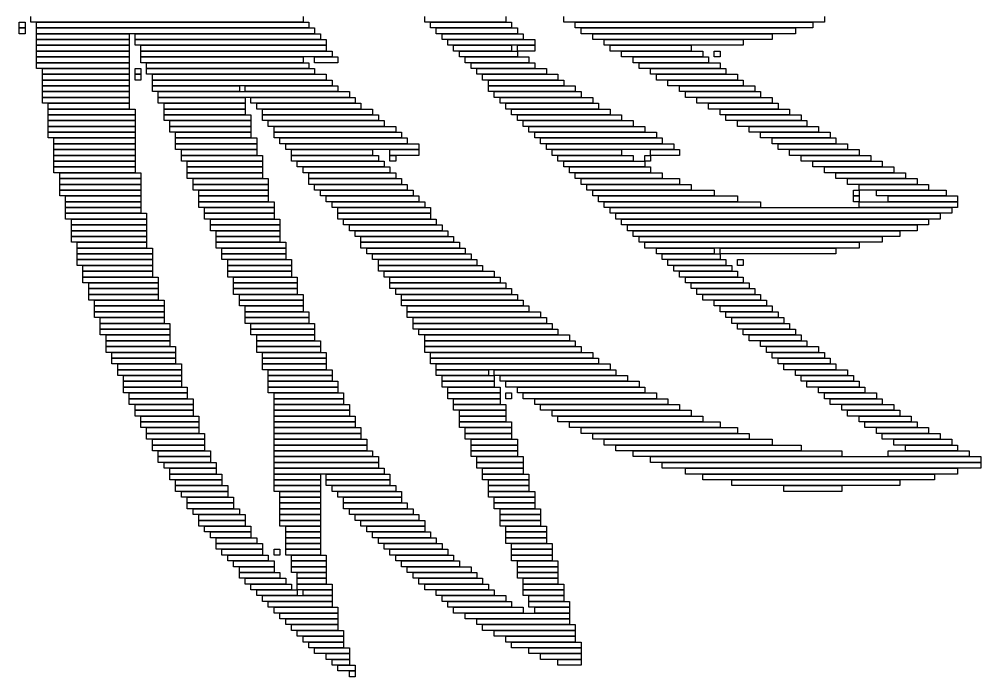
# Model space of a CAD drawing. Extents: x 309 to 714, y 307 to 718.
# Drawn here: x 535 to 701, y 307 to 420.5 of the extents above; entities that cross this region are included whole.
import ezdxf

# ---------------------------------------------------------------- set-up
doc = ezdxf.new("R2010")
doc.units = 0

msp = doc.modelspace()

# ---------------------------------------------------------------- linework, layer by layer
for p, q in [((535, 420), (536, 420)), ((535, 419), (535, 420)), ((536, 420), (536, 419)), ((537, 420), (537, 421)), ((584, 420), (537, 420)), ((538, 420), (585, 420)), ((538, 419), (538, 420)), ((584, 421), (584, 420)), ((585, 420), (585, 419)), ((605, 420), (605, 421)), ((619, 420), (605, 420)), ((606, 420), (620, 420)), ((606, 419), (606, 420)), ((619, 421), (619, 420)), ((620, 420), (620, 419)), ((629, 420), (629, 421)), ((674, 420), (629, 420)), ((631, 420), (672, 420)), ((631, 419), (631, 420)), ((672, 420), (672, 419)), ((674, 421), (674, 420)), ((536, 419), (535, 419)), ((535, 419), (536, 419)), ((535, 418), (535, 419)), ((536, 419), (536, 418)), ((585, 419), (538, 419)), ((538, 419), (586, 419)), ((538, 418), (538, 419)), ((586, 419), (586, 418)), ((620, 419), (606, 419)), ((607, 419), (621, 419)), ((607, 418), (607, 419)), ((621, 419), (621, 418)), ((672, 419), (631, 419)), ((632, 419), (669, 419)), ((632, 418), (632, 419)), ((669, 419), (669, 418)), ((536, 418), (535, 418)), ((586, 418), (538, 418)), ((538, 418), (554, 418)), ((538, 417), (538, 418)), ((554, 417), (538, 417)), ((538, 417), (554, 417)), ((538, 416), (538, 417)), ((554, 418), (554, 417)), ((554, 417), (554, 416)), ((555, 418), (587, 418)), ((555, 417), (555, 418)), ((587, 417), (555, 417)), ((555, 417), (588, 417)), ((555, 416), (555, 417)), ((587, 418), (587, 417)), ((588, 417), (588, 416)), ((621, 418), (607, 418)), ((608, 418), (622, 418)), ((608, 417), (608, 418)), ((622, 417), (608, 417)), ((609, 417), (624, 417)), ((609, 416), (609, 417)), ((622, 418), (622, 417)), ((624, 417), (624, 416)), ((669, 418), (632, 418)), ((634, 418), (665, 418)), ((634, 417), (634, 418)), ((665, 417), (634, 417)), ((636, 417), (660, 417)), ((636, 416), (636, 417)), ((660, 417), (660, 416)), ((665, 418), (665, 417)), ((554, 416), (538, 416)), ((538, 416), (554, 416)), ((538, 415), (538, 416)), ((554, 415), (538, 415)), ((538, 415), (554, 415)), ((538, 414), (538, 415)), ((554, 416), (554, 415)), ((554, 415), (554, 414)), ((588, 416), (555, 416)), ((556, 416), (588, 416)), ((556, 415), (556, 416)), ((588, 415), (556, 415)), ((556, 415), (589, 415)), ((556, 414), (556, 415)), ((588, 416), (588, 415)), ((589, 415), (589, 414)), ((624, 416), (609, 416)), ((610, 416), (620, 416)), ((610, 415), (610, 416)), ((620, 415), (610, 415)), ((611, 415), (621, 415)), ((611, 414), (611, 415)), ((620, 416), (620, 415)), ((621, 416), (624, 416)), ((621, 415), (621, 416)), ((624, 415), (621, 415)), ((621, 415), (621, 414)), ((624, 416), (624, 415)), ((660, 416), (636, 416)), ((637, 416), (651, 416)), ((637, 415), (637, 416)), ((651, 415), (637, 415)), ((639, 415), (653, 415)), ((639, 414), (639, 415)), ((651, 416), (651, 415)), ((653, 415), (653, 414)), ((655, 415), (656, 415)), ((655, 414), (655, 415)), ((656, 415), (656, 414)), ((554, 414), (538, 414)), ((538, 414), (554, 414)), ((538, 413), (538, 414)), ((554, 414), (554, 413)), ((589, 414), (556, 414)), ((556, 414), (584, 414)), ((556, 413), (556, 414)), ((584, 414), (584, 413)), ((586, 414), (590, 414)), ((586, 413), (586, 414)), ((590, 414), (590, 413)), ((621, 414), (611, 414)), ((612, 414), (623, 414)), ((612, 413), (612, 414)), ((623, 414), (623, 413)), ((653, 414), (639, 414)), ((641, 414), (654, 414)), ((641, 413), (641, 414)), ((654, 414), (654, 413)), ((656, 414), (655, 414)), ((554, 413), (538, 413)), ((538, 413), (554, 413)), ((538, 412), (538, 413)), ((554, 412), (538, 412)), ((539, 412), (554, 412)), ((539, 411), (539, 412)), ((554, 413), (554, 412)), ((554, 412), (554, 411)), ((555, 412), (556, 412)), ((555, 411), (555, 412)), ((584, 413), (556, 413)), ((556, 412), (556, 411)), ((557, 413), (585, 413)), ((557, 412), (557, 413)), ((585, 412), (557, 412)), ((557, 412), (586, 412)), ((557, 411), (557, 412)), ((585, 413), (585, 412)), ((590, 413), (586, 413)), ((586, 412), (586, 411)), ((623, 413), (612, 413)), ((613, 413), (624, 413)), ((613, 412), (613, 413)), ((624, 412), (613, 412)), ((614, 412), (626, 412)), ((614, 411), (614, 412)), ((624, 413), (624, 412)), ((626, 412), (626, 411)), ((654, 413), (641, 413)), ((642, 413), (656, 413)), ((642, 412), (642, 413)), ((656, 412), (642, 412)), ((644, 412), (657, 412)), ((644, 411), (644, 412)), ((656, 413), (656, 412)), ((657, 412), (657, 411)), ((554, 411), (539, 411)), ((539, 411), (554, 411)), ((539, 410), (539, 411)), ((554, 411), (554, 410)), ((556, 411), (555, 411)), ((555, 411), (556, 411)), ((555, 410), (555, 411)), ((556, 411), (556, 410)), ((586, 411), (557, 411)), ((558, 411), (588, 411)), ((558, 410), (558, 411)), ((588, 411), (588, 410)), ((626, 411), (614, 411)), ((615, 411), (628, 411)), ((615, 410), (615, 411)), ((628, 411), (628, 410)), ((657, 411), (644, 411)), ((645, 411), (659, 411)), ((645, 410), (645, 411)), ((659, 411), (659, 410)), ((554, 410), (539, 410)), ((539, 410), (554, 410)), ((539, 409), (539, 410)), ((554, 409), (539, 409)), ((539, 409), (554, 409)), ((539, 408), (539, 409)), ((554, 410), (554, 409)), ((554, 409), (554, 408)), ((556, 410), (555, 410)), ((588, 410), (558, 410)), ((558, 410), (589, 410)), ((558, 409), (558, 410)), ((589, 409), (558, 409)), ((558, 409), (573, 409)), ((558, 408), (558, 409)), ((573, 409), (573, 408)), ((574, 409), (590, 409)), ((574, 408), (574, 409)), ((589, 410), (589, 409)), ((590, 409), (590, 408)), ((628, 410), (615, 410)), ((616, 410), (629, 410)), ((616, 409), (616, 410)), ((629, 409), (616, 409)), ((616, 409), (631, 409)), ((616, 408), (616, 409)), ((629, 410), (629, 409)), ((631, 409), (631, 408)), ((659, 410), (645, 410)), ((647, 410), (660, 410)), ((647, 409), (647, 410)), ((660, 409), (647, 409)), ((649, 409), (662, 409)), ((649, 408), (649, 409)), ((660, 410), (660, 409)), ((662, 409), (662, 408)), ((554, 408), (539, 408)), ((539, 408), (554, 408)), ((539, 407), (539, 408)), ((554, 407), (539, 407)), ((539, 407), (554, 407)), ((539, 406), (539, 407)), ((554, 408), (554, 407)), ((554, 407), (554, 406)), ((573, 408), (558, 408)), ((559, 408), (592, 408)), ((559, 407), (559, 408)), ((592, 407), (559, 407)), ((559, 407), (574, 407)), ((559, 406), (559, 407)), ((590, 408), (574, 408)), ((574, 407), (574, 406)), ((575, 407), (593, 407)), ((575, 406), (575, 407)), ((592, 408), (592, 407)), ((593, 407), (593, 406)), ((631, 408), (616, 408)), ((617, 408), (632, 408)), ((617, 407), (617, 408)), ((632, 407), (617, 407)), ((618, 407), (634, 407)), ((618, 406), (618, 407)), ((632, 408), (632, 407)), ((634, 407), (634, 406)), ((662, 408), (649, 408)), ((650, 408), (663, 408)), ((650, 407), (650, 408)), ((663, 407), (650, 407)), ((652, 407), (665, 407)), ((652, 406), (652, 407)), ((663, 408), (663, 407)), ((665, 407), (665, 406)), ((554, 406), (539, 406)), ((540, 406), (554, 406)), ((540, 405), (540, 406)), ((554, 406), (554, 405)), ((574, 406), (559, 406)), ((560, 406), (574, 406)), ((560, 405), (560, 406)), ((574, 406), (574, 405)), ((593, 406), (575, 406)), ((576, 406), (594, 406)), ((576, 405), (576, 406)), ((594, 406), (594, 405)), ((634, 406), (618, 406)), ((619, 406), (635, 406)), ((619, 405), (619, 406)), ((635, 406), (635, 405)), ((665, 406), (652, 406)), ((654, 406), (666, 406)), ((654, 405), (654, 406)), ((666, 406), (666, 405)), ((554, 405), (540, 405)), ((540, 405), (555, 405)), ((540, 404), (540, 405)), ((555, 404), (540, 404)), ((540, 404), (555, 404)), ((540, 403), (540, 404)), ((555, 405), (555, 404)), ((555, 404), (555, 403)), ((574, 405), (560, 405)), ((560, 405), (574, 405)), ((560, 404), (560, 405)), ((574, 404), (560, 404)), ((560, 404), (575, 404)), ((560, 403), (560, 404)), ((574, 405), (574, 404)), ((575, 404), (575, 403)), ((594, 405), (576, 405)), ((577, 405), (596, 405)), ((577, 404), (577, 405)), ((596, 404), (577, 404)), ((577, 404), (597, 404)), ((577, 403), (577, 404)), ((596, 405), (596, 404)), ((597, 404), (597, 403)), ((635, 405), (619, 405)), ((620, 405), (637, 405)), ((620, 404), (620, 405)), ((637, 404), (620, 404)), ((621, 404), (639, 404)), ((621, 403), (621, 404)), ((637, 405), (637, 404)), ((639, 404), (639, 403)), ((666, 405), (654, 405)), ((656, 405), (668, 405)), ((656, 404), (656, 405)), ((668, 404), (656, 404)), ((657, 404), (670, 404)), ((657, 403), (657, 404)), ((668, 405), (668, 404)), ((670, 404), (670, 403)), ((555, 403), (540, 403)), ((540, 403), (555, 403)), ((540, 402), (540, 403)), ((555, 402), (540, 402)), ((540, 402), (555, 402)), ((540, 401), (540, 402)), ((555, 403), (555, 402)), ((555, 402), (555, 401)), ((575, 403), (560, 403)), ((561, 403), (575, 403)), ((561, 402), (561, 403)), ((575, 402), (561, 402)), ((561, 402), (575, 402)), ((561, 401), (561, 402)), ((575, 403), (575, 402)), ((575, 402), (575, 401)), ((597, 403), (577, 403)), ((578, 403), (598, 403)), ((578, 402), (578, 403)), ((598, 402), (578, 402)), ((579, 402), (600, 402)), ((579, 401), (579, 402)), ((598, 403), (598, 402)), ((600, 402), (600, 401)), ((639, 403), (621, 403)), ((622, 403), (641, 403)), ((622, 402), (622, 403)), ((641, 402), (622, 402)), ((623, 402), (643, 402)), ((623, 401), (623, 402)), ((641, 403), (641, 402)), ((643, 402), (643, 401)), ((670, 403), (657, 403)), ((659, 403), (671, 403)), ((659, 402), (659, 403)), ((671, 402), (659, 402)), ((661, 402), (673, 402)), ((661, 401), (661, 402)), ((671, 403), (671, 402)), ((673, 402), (673, 401)), ((555, 401), (540, 401)), ((540, 401), (555, 401)), ((540, 400), (540, 401)), ((555, 401), (555, 400)), ((575, 401), (561, 401)), ((562, 401), (575, 401)), ((562, 400), (562, 401)), ((575, 401), (575, 400)), ((600, 401), (579, 401)), ((579, 401), (601, 401)), ((579, 400), (579, 401)), ((601, 401), (601, 400)), ((643, 401), (623, 401)), ((624, 401), (645, 401)), ((624, 400), (624, 401)), ((645, 401), (645, 400)), ((673, 401), (661, 401)), ((663, 401), (675, 401)), ((663, 400), (663, 401)), ((675, 401), (675, 400)), ((555, 400), (540, 400)), ((541, 400), (555, 400)), ((541, 399), (541, 400)), ((555, 399), (541, 399)), ((541, 399), (555, 399)), ((541, 398), (541, 399)), ((555, 400), (555, 399)), ((555, 399), (555, 398)), ((575, 400), (562, 400)), ((562, 400), (576, 400)), ((562, 399), (562, 400)), ((576, 399), (562, 399)), ((562, 399), (576, 399)), ((562, 398), (562, 399)), ((576, 400), (576, 399)), ((576, 399), (576, 398)), ((601, 400), (579, 400)), ((580, 400), (602, 400)), ((580, 399), (580, 400)), ((602, 399), (580, 399)), ((581, 399), (604, 399)), ((581, 398), (581, 399)), ((602, 400), (602, 399)), ((604, 399), (604, 398)), ((645, 400), (624, 400)), ((625, 400), (646, 400)), ((625, 399), (625, 400)), ((646, 399), (625, 399)), ((626, 399), (648, 399)), ((626, 398), (626, 399)), ((646, 400), (646, 399)), ((648, 399), (648, 398)), ((675, 400), (663, 400)), ((665, 400), (676, 400)), ((665, 399), (665, 400)), ((676, 399), (665, 399)), ((666, 399), (678, 399)), ((666, 398), (666, 399)), ((676, 400), (676, 399)), ((678, 399), (678, 398)), ((555, 398), (541, 398)), ((541, 398), (555, 398)), ((541, 397), (541, 398)), ((555, 397), (541, 397)), ((541, 397), (555, 397)), ((541, 396), (541, 397)), ((555, 398), (555, 397)), ((555, 397), (555, 396)), ((576, 398), (562, 398)), ((563, 398), (576, 398)), ((563, 397), (563, 398)), ((576, 397), (563, 397)), ((563, 397), (577, 397)), ((563, 396), (563, 397)), ((576, 398), (576, 397)), ((577, 397), (577, 396)), ((604, 398), (581, 398)), ((582, 398), (596, 398)), ((582, 397), (582, 398)), ((596, 397), (582, 397)), ((582, 397), (597, 397)), ((582, 396), (582, 397)), ((596, 398), (596, 397)), ((597, 397), (597, 396)), ((599, 398), (604, 398)), ((599, 397), (599, 398)), ((604, 397), (599, 397)), ((599, 397), (600, 397)), ((599, 396), (599, 397)), ((600, 397), (600, 396)), ((604, 398), (604, 397)), ((648, 398), (626, 398)), ((627, 398), (639, 398)), ((627, 397), (627, 398)), ((639, 397), (627, 397)), ((628, 397), (641, 397)), ((628, 396), (628, 397)), ((639, 398), (639, 397)), ((641, 397), (641, 396)), ((643, 397), (644, 397)), ((643, 396), (643, 397)), ((644, 398), (649, 398)), ((644, 397), (644, 398)), ((649, 397), (644, 397)), ((644, 397), (644, 396)), ((649, 398), (649, 397)), ((678, 398), (666, 398)), ((668, 398), (680, 398)), ((668, 397), (668, 398)), ((680, 397), (668, 397)), ((670, 397), (682, 397)), ((670, 396), (670, 397)), ((680, 398), (680, 397)), ((682, 397), (682, 396)), ((555, 396), (541, 396)), ((541, 396), (555, 396)), ((541, 395), (541, 396)), ((555, 396), (555, 395)), ((577, 396), (563, 396)), ((564, 396), (577, 396)), ((564, 395), (564, 396)), ((577, 396), (577, 395)), ((597, 396), (582, 396)), ((583, 396), (598, 396)), ((583, 395), (583, 396)), ((598, 396), (598, 395)), ((600, 396), (599, 396)), ((641, 396), (628, 396)), ((629, 396), (643, 396)), ((629, 395), (629, 396)), ((644, 396), (643, 396)), ((643, 396), (643, 395)), ((682, 396), (670, 396)), ((672, 396), (684, 396)), ((672, 395), (672, 396)), ((684, 396), (684, 395)), ((555, 395), (541, 395)), ((541, 395), (555, 395)), ((541, 394), (541, 395)), ((555, 394), (541, 394)), ((542, 394), (556, 394)), ((542, 393), (542, 394)), ((555, 395), (555, 394)), ((556, 394), (556, 393)), ((577, 395), (564, 395)), ((564, 395), (577, 395)), ((564, 394), (564, 395)), ((577, 394), (564, 394)), ((564, 394), (577, 394)), ((564, 393), (564, 394)), ((577, 395), (577, 394)), ((577, 394), (577, 393)), ((598, 395), (583, 395)), ((584, 395), (599, 395)), ((584, 394), (584, 395)), ((599, 394), (584, 394)), ((585, 394), (600, 394)), ((585, 393), (585, 394)), ((599, 395), (599, 394)), ((600, 394), (600, 393)), ((643, 395), (629, 395)), ((630, 395), (644, 395)), ((630, 394), (630, 395)), ((644, 394), (630, 394)), ((631, 394), (646, 394)), ((631, 393), (631, 394)), ((644, 395), (644, 394)), ((646, 394), (646, 393)), ((684, 395), (672, 395)), ((674, 395), (686, 395)), ((674, 394), (674, 395)), ((686, 394), (674, 394)), ((676, 394), (688, 394)), ((676, 393), (676, 394)), ((686, 395), (686, 394)), ((688, 394), (688, 393)), ((556, 393), (542, 393)), ((542, 393), (556, 393)), ((542, 392), (542, 393)), ((556, 392), (542, 392)), ((542, 392), (556, 392)), ((542, 391), (542, 392)), ((556, 393), (556, 392)), ((556, 392), (556, 391)), ((577, 393), (564, 393)), ((565, 393), (578, 393)), ((565, 392), (565, 393)), ((578, 392), (565, 392)), ((565, 392), (578, 392)), ((565, 391), (565, 392)), ((578, 393), (578, 392)), ((578, 392), (578, 391)), ((600, 393), (585, 393)), ((585, 393), (601, 393)), ((585, 392), (585, 393)), ((601, 392), (585, 392)), ((586, 392), (602, 392)), ((586, 391), (586, 392)), ((601, 393), (601, 392)), ((602, 392), (602, 391)), ((646, 393), (631, 393)), ((632, 393), (649, 393)), ((632, 392), (632, 393)), ((649, 392), (632, 392)), ((633, 392), (651, 392)), ((633, 391), (633, 392)), ((649, 393), (649, 392)), ((651, 392), (651, 391)), ((688, 393), (676, 393)), ((678, 393), (690, 393)), ((678, 392), (678, 393)), ((690, 392), (678, 392)), ((680, 392), (692, 392)), ((680, 391), (680, 392)), ((690, 393), (690, 392)), ((692, 392), (692, 391)), ((556, 391), (542, 391)), ((542, 391), (556, 391)), ((542, 390), (542, 391)), ((556, 391), (556, 390)), ((578, 391), (565, 391)), ((566, 391), (578, 391)), ((566, 390), (566, 391)), ((578, 391), (578, 390)), ((602, 391), (586, 391)), ((587, 391), (603, 391)), ((587, 390), (587, 391)), ((603, 391), (603, 390)), ((651, 391), (633, 391)), ((634, 391), (655, 391)), ((634, 390), (634, 391)), ((655, 391), (655, 390)), ((679, 391), (680, 391)), ((679, 390), (679, 391)), ((692, 391), (680, 391)), ((680, 391), (680, 390)), ((683, 391), (695, 391)), ((683, 390), (683, 391)), ((695, 391), (695, 390)), ((556, 390), (542, 390)), ((543, 390), (556, 390)), ((543, 389), (543, 390)), ((556, 389), (543, 389)), ((543, 389), (556, 389)), ((543, 388), (543, 389)), ((556, 390), (556, 389)), ((556, 389), (556, 388)), ((578, 390), (566, 390)), ((566, 390), (578, 390)), ((566, 389), (566, 390)), ((578, 389), (566, 389)), ((566, 389), (579, 389)), ((566, 388), (566, 389)), ((578, 390), (578, 389)), ((579, 389), (579, 388)), ((603, 390), (587, 390)), ((588, 390), (604, 390)), ((588, 389), (588, 390)), ((604, 389), (588, 389)), ((589, 389), (605, 389)), ((589, 388), (589, 389)), ((604, 390), (604, 389)), ((605, 389), (605, 388)), ((655, 390), (634, 390)), ((635, 390), (659, 390)), ((635, 389), (635, 390)), ((659, 389), (635, 389)), ((636, 389), (663, 389)), ((636, 388), (636, 389)), ((659, 390), (659, 389)), ((663, 389), (663, 388)), ((680, 390), (679, 390)), ((679, 390), (680, 390)), ((679, 389), (679, 390)), ((680, 389), (679, 389)), ((680, 390), (680, 389)), ((680, 389), (697, 389)), ((680, 388), (680, 389)), ((695, 390), (683, 390)), ((685, 390), (697, 390)), ((685, 389), (685, 390)), ((697, 389), (685, 389)), ((697, 390), (697, 389)), ((697, 389), (697, 388)), ((556, 388), (543, 388)), ((543, 388), (556, 388)), ((543, 387), (543, 388)), ((556, 387), (543, 387)), ((543, 387), (557, 387)), ((543, 386), (543, 387)), ((556, 388), (556, 387)), ((557, 387), (557, 386)), ((579, 388), (566, 388)), ((567, 388), (579, 388)), ((567, 387), (567, 388)), ((579, 387), (567, 387)), ((567, 387), (579, 387)), ((567, 386), (567, 387)), ((579, 388), (579, 387)), ((579, 387), (579, 386)), ((605, 388), (589, 388)), ((590, 388), (606, 388)), ((590, 387), (590, 388)), ((606, 387), (590, 387)), ((590, 387), (606, 387)), ((590, 386), (590, 387)), ((606, 388), (606, 387)), ((606, 387), (606, 386)), ((663, 388), (636, 388)), ((637, 388), (696, 388)), ((637, 387), (637, 388)), ((696, 387), (637, 387)), ((638, 387), (694, 387)), ((638, 386), (638, 387)), ((697, 388), (680, 388)), ((694, 387), (694, 386)), ((696, 388), (696, 387)), ((557, 386), (543, 386)), ((544, 386), (557, 386)), ((544, 385), (544, 386)), ((557, 386), (557, 385)), ((579, 386), (567, 386)), ((568, 386), (580, 386)), ((568, 385), (568, 386)), ((580, 386), (580, 385)), ((606, 386), (590, 386)), ((591, 386), (607, 386)), ((591, 385), (591, 386)), ((607, 386), (607, 385)), ((694, 386), (638, 386)), ((639, 386), (692, 386)), ((639, 385), (639, 386)), ((692, 386), (692, 385)), ((557, 385), (544, 385)), ((544, 385), (557, 385)), ((544, 384), (544, 385)), ((557, 384), (544, 384)), ((544, 384), (557, 384)), ((544, 383), (544, 384)), ((557, 385), (557, 384)), ((557, 384), (557, 383)), ((580, 385), (568, 385)), ((568, 385), (580, 385)), ((568, 384), (568, 385)), ((580, 384), (568, 384)), ((569, 384), (580, 384)), ((569, 383), (569, 384)), ((580, 385), (580, 384)), ((580, 384), (580, 383)), ((607, 385), (591, 385)), ((592, 385), (608, 385)), ((592, 384), (592, 385)), ((608, 384), (592, 384)), ((593, 384), (609, 384)), ((593, 383), (593, 384)), ((608, 385), (608, 384)), ((609, 384), (609, 383)), ((692, 385), (639, 385)), ((640, 385), (690, 385)), ((640, 384), (640, 385)), ((690, 384), (640, 384)), ((641, 384), (687, 384)), ((641, 383), (641, 384)), ((687, 384), (687, 383)), ((690, 385), (690, 384)), ((557, 383), (544, 383)), ((544, 383), (557, 383)), ((544, 382), (544, 383)), ((557, 382), (544, 382)), ((545, 382), (557, 382)), ((545, 381), (545, 382)), ((557, 383), (557, 382)), ((557, 382), (557, 381)), ((580, 383), (569, 383)), ((569, 383), (580, 383)), ((569, 382), (569, 383)), ((580, 382), (569, 382)), ((569, 382), (581, 382)), ((569, 381), (569, 382)), ((580, 383), (580, 382)), ((581, 382), (581, 381)), ((609, 383), (593, 383)), ((594, 383), (610, 383)), ((594, 382), (594, 383)), ((610, 382), (594, 382)), ((594, 382), (611, 382)), ((594, 381), (594, 382)), ((610, 383), (610, 382)), ((611, 382), (611, 381)), ((687, 383), (641, 383)), ((642, 383), (684, 383)), ((642, 382), (642, 383)), ((684, 382), (642, 382)), ((643, 382), (680, 382)), ((643, 381), (643, 382)), ((680, 382), (680, 381)), ((684, 383), (684, 382)), ((557, 381), (545, 381)), ((545, 381), (558, 381)), ((545, 380), (545, 381)), ((558, 381), (558, 380)), ((581, 381), (569, 381)), ((570, 381), (581, 381)), ((570, 380), (570, 381)), ((581, 381), (581, 380)), ((611, 381), (594, 381)), ((595, 381), (612, 381)), ((595, 380), (595, 381)), ((612, 381), (612, 380)), ((680, 381), (643, 381)), ((645, 381), (655, 381)), ((645, 380), (645, 381)), ((655, 381), (655, 380)), ((656, 381), (676, 381)), ((656, 380), (656, 381)), ((676, 381), (676, 380)), ((558, 380), (545, 380)), ((545, 380), (558, 380)), ((545, 379), (545, 380)), ((558, 379), (545, 379)), ((545, 379), (558, 379)), ((545, 378), (545, 379)), ((558, 380), (558, 379)), ((558, 379), (558, 378)), ((581, 380), (570, 380)), ((570, 380), (581, 380)), ((570, 379), (570, 380)), ((581, 379), (570, 379)), ((571, 379), (582, 379)), ((571, 378), (571, 379)), ((581, 380), (581, 379)), ((582, 379), (582, 378)), ((612, 380), (595, 380)), ((596, 380), (613, 380)), ((596, 379), (596, 380)), ((613, 379), (596, 379)), ((597, 379), (614, 379)), ((597, 378), (597, 379)), ((613, 380), (613, 379)), ((614, 379), (614, 378)), ((655, 380), (645, 380)), ((646, 380), (656, 380)), ((646, 379), (646, 380)), ((656, 379), (646, 379)), ((647, 379), (657, 379)), ((647, 378), (647, 379)), ((676, 380), (656, 380)), ((656, 380), (656, 379)), ((657, 379), (657, 378)), ((659, 379), (660, 379)), ((659, 378), (659, 379)), ((660, 379), (660, 378)), ((558, 378), (545, 378)), ((546, 378), (558, 378)), ((546, 377), (546, 378)), ((558, 377), (546, 377)), ((546, 377), (558, 377)), ((546, 376), (546, 377)), ((558, 378), (558, 377)), ((558, 377), (558, 376)), ((582, 378), (571, 378)), ((571, 378), (582, 378)), ((571, 377), (571, 378)), ((582, 377), (571, 377)), ((571, 377), (582, 377)), ((571, 376), (571, 377)), ((582, 378), (582, 377)), ((582, 377), (582, 376)), ((614, 378), (597, 378)), ((597, 378), (615, 378)), ((597, 377), (597, 378)), ((615, 377), (597, 377)), ((598, 377), (617, 377)), ((598, 376), (598, 377)), ((615, 378), (615, 377)), ((617, 377), (617, 376)), ((657, 378), (647, 378)), ((648, 378), (658, 378)), ((648, 377), (648, 378)), ((658, 377), (648, 377)), ((649, 377), (659, 377)), ((649, 376), (649, 377)), ((658, 378), (658, 377)), ((660, 378), (659, 378)), ((659, 377), (659, 376)), ((558, 376), (546, 376)), ((546, 376), (559, 376)), ((546, 375), (546, 376)), ((559, 376), (559, 375)), ((582, 376), (571, 376)), ((572, 376), (583, 376)), ((572, 375), (572, 376)), ((583, 376), (583, 375)), ((617, 376), (598, 376)), ((599, 376), (618, 376)), ((599, 375), (599, 376)), ((618, 376), (618, 375)), ((659, 376), (649, 376)), ((650, 376), (660, 376)), ((650, 375), (650, 376)), ((660, 376), (660, 375)), ((559, 375), (546, 375)), ((547, 375), (559, 375)), ((547, 374), (547, 375)), ((559, 374), (547, 374)), ((547, 374), (559, 374)), ((547, 373), (547, 374)), ((559, 375), (559, 374)), ((559, 374), (559, 373)), ((583, 375), (572, 375)), ((572, 375), (583, 375)), ((572, 374), (572, 375)), ((583, 374), (572, 374)), ((572, 374), (583, 374)), ((572, 373), (572, 374)), ((583, 375), (583, 374)), ((583, 374), (583, 373)), ((618, 375), (599, 375)), ((599, 375), (619, 375)), ((599, 374), (599, 375)), ((619, 374), (599, 374)), ((600, 374), (620, 374)), ((600, 373), (600, 374)), ((619, 375), (619, 374)), ((620, 374), (620, 373)), ((660, 375), (650, 375)), ((651, 375), (661, 375)), ((651, 374), (651, 375)), ((661, 374), (651, 374)), ((652, 374), (662, 374)), ((652, 373), (652, 374)), ((661, 375), (661, 374)), ((662, 374), (662, 373)), ((559, 373), (547, 373)), ((547, 373), (559, 373)), ((547, 372), (547, 373)), ((559, 372), (547, 372)), ((548, 372), (560, 372)), ((548, 371), (548, 372)), ((559, 373), (559, 372)), ((560, 372), (560, 371)), ((583, 373), (572, 373)), ((573, 373), (584, 373)), ((573, 372), (573, 373)), ((584, 372), (573, 372)), ((573, 372), (584, 372)), ((573, 371), (573, 372)), ((584, 373), (584, 372)), ((584, 372), (584, 371)), ((620, 373), (600, 373)), ((601, 373), (621, 373)), ((601, 372), (601, 373)), ((621, 372), (601, 372)), ((601, 372), (622, 372)), ((601, 371), (601, 372)), ((621, 373), (621, 372)), ((622, 372), (622, 371)), ((662, 373), (652, 373)), ((653, 373), (663, 373)), ((653, 372), (653, 373)), ((663, 372), (653, 372)), ((655, 372), (664, 372)), ((655, 371), (655, 372)), ((663, 373), (663, 372)), ((664, 372), (664, 371)), ((560, 371), (548, 371)), ((548, 371), (560, 371)), ((548, 370), (548, 371)), ((560, 371), (560, 370)), ((584, 371), (573, 371)), ((574, 371), (584, 371)), ((574, 370), (574, 371)), ((584, 371), (584, 370)), ((622, 371), (601, 371)), ((602, 371), (623, 371)), ((602, 370), (602, 371)), ((623, 371), (623, 370)), ((664, 371), (655, 371)), ((656, 371), (665, 371)), ((656, 370), (656, 371)), ((665, 371), (665, 370)), ((560, 370), (548, 370)), ((548, 370), (560, 370)), ((548, 369), (548, 370)), ((560, 369), (548, 369)), ((549, 369), (560, 369)), ((549, 368), (549, 369)), ((560, 370), (560, 369)), ((560, 369), (560, 368)), ((584, 370), (574, 370)), ((574, 370), (585, 370)), ((574, 369), (574, 370)), ((585, 369), (574, 369)), ((574, 369), (585, 369)), ((574, 368), (574, 369)), ((585, 370), (585, 369)), ((585, 369), (585, 368)), ((623, 370), (602, 370)), ((602, 370), (625, 370)), ((602, 369), (602, 370)), ((625, 369), (602, 369)), ((603, 369), (626, 369)), ((603, 368), (603, 369)), ((625, 370), (625, 369)), ((626, 369), (626, 368)), ((665, 370), (656, 370)), ((657, 370), (666, 370)), ((657, 369), (657, 370)), ((666, 369), (657, 369)), ((658, 369), (667, 369)), ((658, 368), (658, 369)), ((666, 370), (666, 369)), ((667, 369), (667, 368)), ((560, 368), (549, 368)), ((549, 368), (561, 368)), ((549, 367), (549, 368)), ((561, 367), (549, 367)), ((549, 367), (561, 367)), ((549, 366), (549, 367)), ((561, 368), (561, 367)), ((561, 367), (561, 366)), ((585, 368), (574, 368)), ((575, 368), (586, 368)), ((575, 367), (575, 368)), ((586, 367), (575, 367)), ((575, 367), (586, 367)), ((575, 366), (575, 367)), ((586, 368), (586, 367)), ((586, 367), (586, 366)), ((626, 368), (603, 368)), ((603, 368), (627, 368)), ((603, 367), (603, 368)), ((627, 367), (603, 367)), ((604, 367), (628, 367)), ((604, 366), (604, 367)), ((627, 368), (627, 367)), ((628, 367), (628, 366)), ((667, 368), (658, 368)), ((659, 368), (668, 368)), ((659, 367), (659, 368)), ((668, 367), (659, 367)), ((660, 367), (669, 367)), ((660, 366), (660, 367)), ((668, 368), (668, 367)), ((669, 367), (669, 366)), ((561, 366), (549, 366)), ((550, 366), (561, 366)), ((550, 365), (550, 366)), ((561, 366), (561, 365)), ((586, 366), (575, 366)), ((576, 366), (586, 366)), ((576, 365), (576, 366)), ((586, 366), (586, 365)), ((628, 366), (604, 366)), ((605, 366), (630, 366)), ((605, 365), (605, 366)), ((630, 366), (630, 365)), ((669, 366), (660, 366)), ((661, 366), (670, 366)), ((661, 365), (661, 366)), ((670, 366), (670, 365)), ((561, 365), (550, 365)), ((550, 365), (561, 365)), ((550, 364), (550, 365)), ((561, 364), (550, 364)), ((550, 364), (562, 364)), ((550, 363), (550, 364)), ((561, 365), (561, 364)), ((562, 364), (562, 363)), ((586, 365), (576, 365)), ((576, 365), (587, 365)), ((576, 364), (576, 365)), ((587, 364), (576, 364)), ((576, 364), (587, 364)), ((576, 363), (576, 364)), ((587, 365), (587, 364)), ((587, 364), (587, 363)), ((630, 365), (605, 365)), ((605, 365), (631, 365)), ((605, 364), (605, 365)), ((631, 364), (605, 364)), ((605, 364), (632, 364)), ((605, 363), (605, 364)), ((631, 365), (631, 364)), ((632, 364), (632, 363)), ((670, 365), (661, 365)), ((663, 365), (671, 365)), ((663, 364), (663, 365)), ((671, 364), (663, 364)), ((664, 364), (673, 364)), ((664, 363), (664, 364)), ((671, 365), (671, 364)), ((673, 364), (673, 363)), ((562, 363), (550, 363)), ((551, 363), (562, 363)), ((551, 362), (551, 363)), ((562, 362), (551, 362)), ((551, 362), (562, 362)), ((551, 361), (551, 362)), ((562, 363), (562, 362)), ((562, 362), (562, 361)), ((587, 363), (576, 363)), ((577, 363), (588, 363)), ((577, 362), (577, 363)), ((588, 362), (577, 362)), ((577, 362), (588, 362)), ((577, 361), (577, 362)), ((588, 363), (588, 362)), ((588, 362), (588, 361)), ((632, 363), (605, 363)), ((606, 363), (634, 363)), ((606, 362), (606, 363)), ((634, 362), (606, 362)), ((606, 362), (635, 362)), ((606, 361), (606, 362)), ((634, 363), (634, 362)), ((635, 362), (635, 361)), ((673, 363), (664, 363)), ((665, 363), (674, 363)), ((665, 362), (665, 363)), ((674, 362), (665, 362)), ((666, 362), (675, 362)), ((666, 361), (666, 362)), ((674, 363), (674, 362)), ((675, 362), (675, 361)), ((562, 361), (551, 361)), ((552, 361), (563, 361)), ((552, 360), (552, 361)), ((563, 361), (563, 360)), ((588, 361), (577, 361)), ((577, 361), (588, 361)), ((577, 360), (577, 361)), ((588, 361), (588, 360)), ((635, 361), (606, 361)), ((607, 361), (637, 361)), ((607, 360), (607, 361)), ((637, 361), (637, 360)), ((675, 361), (666, 361)), ((667, 361), (676, 361)), ((667, 360), (667, 361)), ((676, 361), (676, 360)), ((563, 360), (552, 360)), ((552, 360), (563, 360)), ((552, 359), (552, 360)), ((563, 359), (552, 359)), ((553, 359), (563, 359)), ((553, 358), (553, 359)), ((563, 360), (563, 359)), ((563, 359), (563, 358)), ((588, 360), (577, 360)), ((578, 360), (589, 360)), ((578, 359), (578, 360)), ((589, 359), (578, 359)), ((578, 359), (589, 359)), ((578, 358), (578, 359)), ((589, 360), (589, 359)), ((589, 359), (589, 358)), ((637, 360), (607, 360)), ((607, 360), (616, 360)), ((607, 359), (607, 360)), ((616, 359), (607, 359)), ((608, 359), (617, 359)), ((608, 358), (608, 359)), ((616, 360), (616, 359)), ((617, 360), (638, 360)), ((617, 359), (617, 360)), ((638, 359), (617, 359)), ((617, 359), (617, 358)), ((618, 359), (640, 359)), ((618, 358), (618, 359)), ((638, 360), (638, 359)), ((640, 359), (640, 358)), ((676, 360), (667, 360)), ((669, 360), (678, 360)), ((669, 359), (669, 360)), ((678, 359), (669, 359)), ((670, 359), (679, 359)), ((670, 358), (670, 359)), ((678, 360), (678, 359)), ((679, 359), (679, 358)), ((563, 358), (553, 358)), ((553, 358), (563, 358)), ((553, 357), (553, 358)), ((563, 357), (553, 357)), ((553, 357), (564, 357)), ((553, 356), (553, 357)), ((563, 358), (563, 357)), ((564, 357), (564, 356)), ((589, 358), (578, 358)), ((578, 358), (590, 358)), ((578, 357), (578, 358)), ((590, 357), (578, 357)), ((578, 357), (590, 357)), ((578, 356), (578, 357)), ((590, 358), (590, 357)), ((590, 357), (590, 356)), ((617, 358), (608, 358)), ((608, 358), (617, 358)), ((608, 357), (608, 358)), ((617, 357), (608, 357)), ((609, 357), (618, 357)), ((609, 356), (609, 357)), ((617, 358), (617, 357)), ((640, 358), (618, 358)), ((618, 357), (618, 356)), ((619, 358), (642, 358)), ((619, 357), (619, 358)), ((642, 357), (619, 357)), ((621, 357), (643, 357)), ((621, 356), (621, 357)), ((642, 358), (642, 357)), ((643, 357), (643, 356)), ((679, 358), (670, 358)), ((671, 358), (680, 358)), ((671, 357), (671, 358)), ((680, 357), (671, 357)), ((673, 357), (681, 357)), ((673, 356), (673, 357)), ((680, 358), (680, 357)), ((681, 357), (681, 356)), ((564, 356), (553, 356)), ((554, 356), (564, 356)), ((554, 355), (554, 356)), ((564, 356), (564, 355)), ((590, 356), (578, 356)), ((579, 356), (591, 356)), ((579, 355), (579, 356)), ((591, 356), (591, 355)), ((618, 356), (609, 356)), ((609, 356), (618, 356)), ((609, 355), (609, 356)), ((618, 356), (618, 355)), ((619, 356), (620, 356)), ((619, 355), (619, 356)), ((620, 356), (620, 355)), ((643, 356), (621, 356)), ((622, 356), (645, 356)), ((622, 355), (622, 356)), ((645, 356), (645, 355)), ((681, 356), (673, 356)), ((674, 356), (683, 356)), ((674, 355), (674, 356)), ((683, 356), (683, 355)), ((564, 355), (554, 355)), ((554, 355), (565, 355)), ((554, 354), (554, 355)), ((565, 354), (554, 354)), ((555, 354), (565, 354)), ((555, 353), (555, 354)), ((565, 355), (565, 354)), ((565, 354), (565, 353)), ((591, 355), (579, 355)), ((579, 355), (591, 355)), ((579, 354), (579, 355)), ((591, 354), (579, 354)), ((579, 354), (592, 354)), ((579, 353), (579, 354)), ((591, 355), (591, 354)), ((592, 354), (592, 353)), ((618, 355), (609, 355)), ((610, 355), (618, 355)), ((610, 354), (610, 355)), ((618, 354), (610, 354)), ((610, 354), (619, 354)), ((610, 353), (610, 354)), ((618, 355), (618, 354)), ((620, 355), (619, 355)), ((619, 354), (619, 353)), ((645, 355), (622, 355)), ((624, 355), (647, 355)), ((624, 354), (624, 355)), ((647, 354), (624, 354)), ((625, 354), (649, 354)), ((625, 353), (625, 354)), ((647, 355), (647, 354)), ((649, 354), (649, 353)), ((683, 355), (674, 355)), ((675, 355), (684, 355)), ((675, 354), (675, 355)), ((684, 354), (675, 354)), ((677, 354), (686, 354)), ((677, 353), (677, 354)), ((684, 355), (684, 354)), ((686, 354), (686, 353)), ((565, 353), (555, 353)), ((555, 353), (565, 353)), ((555, 352), (555, 353)), ((565, 352), (555, 352)), ((556, 352), (566, 352)), ((556, 351), (556, 352)), ((565, 353), (565, 352)), ((566, 352), (566, 351)), ((592, 353), (579, 353)), ((579, 353), (592, 353)), ((579, 352), (579, 353)), ((592, 352), (579, 352)), ((579, 352), (593, 352)), ((579, 351), (579, 352)), ((592, 353), (592, 352)), ((593, 352), (593, 351)), ((619, 353), (610, 353)), ((611, 353), (619, 353)), ((611, 352), (611, 353)), ((619, 352), (611, 352)), ((611, 352), (619, 352)), ((611, 351), (611, 352)), ((619, 353), (619, 352)), ((619, 352), (619, 351)), ((649, 353), (625, 353)), ((627, 353), (651, 353)), ((627, 352), (627, 353)), ((651, 352), (627, 352)), ((628, 352), (653, 352)), ((628, 351), (628, 352)), ((651, 353), (651, 352)), ((653, 352), (653, 351)), ((686, 353), (677, 353)), ((678, 353), (687, 353)), ((678, 352), (678, 353)), ((687, 352), (678, 352)), ((680, 352), (689, 352)), ((680, 351), (680, 352)), ((687, 353), (687, 352)), ((689, 352), (689, 351)), ((566, 351), (556, 351)), ((556, 351), (566, 351)), ((556, 350), (556, 351)), ((566, 351), (566, 350)), ((593, 351), (579, 351)), ((579, 351), (593, 351)), ((579, 350), (579, 351)), ((593, 351), (593, 350)), ((619, 351), (611, 351)), ((611, 351), (620, 351)), ((611, 350), (611, 351)), ((620, 351), (620, 350)), ((653, 351), (628, 351)), ((630, 351), (656, 351)), ((630, 350), (630, 351)), ((656, 351), (656, 350)), ((689, 351), (680, 351)), ((681, 351), (690, 351)), ((681, 350), (681, 351)), ((690, 351), (690, 350)), ((566, 350), (556, 350)), ((557, 350), (566, 350)), ((557, 349), (557, 350)), ((566, 349), (557, 349)), ((557, 349), (567, 349)), ((557, 348), (557, 349)), ((566, 350), (566, 349)), ((567, 349), (567, 348)), ((593, 350), (579, 350)), ((579, 350), (594, 350)), ((579, 349), (579, 350)), ((594, 349), (579, 349)), ((579, 349), (594, 349)), ((579, 348), (579, 349)), ((594, 350), (594, 349)), ((594, 349), (594, 348)), ((620, 350), (611, 350)), ((612, 350), (620, 350)), ((612, 349), (612, 350)), ((620, 349), (612, 349)), ((612, 349), (620, 349)), ((612, 348), (612, 349)), ((620, 350), (620, 349)), ((620, 349), (620, 348)), ((656, 350), (630, 350)), ((632, 350), (659, 350)), ((632, 349), (632, 350)), ((659, 349), (632, 349)), ((634, 349), (661, 349)), ((634, 348), (634, 349)), ((659, 350), (659, 349)), ((661, 349), (661, 348)), ((690, 350), (681, 350)), ((683, 350), (692, 350)), ((683, 349), (683, 350)), ((692, 349), (683, 349)), ((684, 349), (694, 349)), ((684, 348), (684, 349)), ((692, 350), (692, 349)), ((694, 349), (694, 348)), ((567, 348), (557, 348)), ((558, 348), (567, 348)), ((558, 347), (558, 348)), ((567, 347), (558, 347)), ((558, 347), (567, 347)), ((558, 346), (558, 347)), ((567, 348), (567, 347)), ((567, 347), (567, 346)), ((594, 348), (579, 348)), ((579, 348), (595, 348)), ((579, 347), (579, 348)), ((595, 347), (579, 347)), ((579, 347), (595, 347)), ((579, 346), (579, 347)), ((595, 348), (595, 347)), ((595, 347), (595, 346)), ((620, 348), (612, 348)), ((613, 348), (621, 348)), ((613, 347), (613, 348)), ((621, 347), (613, 347)), ((613, 347), (621, 347)), ((613, 346), (613, 347)), ((621, 348), (621, 347)), ((621, 347), (621, 346)), ((661, 348), (634, 348)), ((636, 348), (665, 348)), ((636, 347), (636, 348)), ((665, 347), (636, 347)), ((638, 347), (670, 347)), ((638, 346), (638, 347)), ((665, 348), (665, 347)), ((670, 347), (670, 346)), ((694, 348), (684, 348)), ((686, 348), (696, 348)), ((686, 347), (686, 348)), ((696, 347), (686, 347)), ((688, 347), (697, 347)), ((688, 346), (688, 347)), ((696, 348), (696, 347)), ((697, 347), (697, 346)), ((567, 346), (558, 346)), ((559, 346), (568, 346)), ((559, 345), (559, 346)), ((568, 346), (568, 345)), ((595, 346), (579, 346)), ((579, 346), (596, 346)), ((579, 345), (579, 346)), ((596, 346), (596, 345)), ((621, 346), (613, 346)), ((613, 346), (621, 346)), ((613, 345), (613, 346)), ((621, 346), (621, 345)), ((670, 346), (638, 346)), ((641, 346), (677, 346)), ((641, 345), (641, 346)), ((677, 346), (677, 345)), ((685, 346), (699, 346)), ((685, 345), (685, 346)), ((697, 346), (688, 346)), ((699, 346), (699, 345)), ((568, 345), (559, 345)), ((559, 345), (568, 345)), ((559, 344), (559, 345)), ((568, 344), (559, 344)), ((560, 344), (569, 344)), ((560, 343), (560, 344)), ((568, 345), (568, 344)), ((569, 344), (569, 343)), ((596, 345), (579, 345)), ((579, 345), (597, 345)), ((579, 344), (579, 345)), ((597, 344), (579, 344)), ((579, 344), (597, 344)), ((579, 343), (579, 344)), ((597, 345), (597, 344)), ((597, 344), (597, 343)), ((621, 345), (613, 345)), ((614, 345), (622, 345)), ((614, 344), (614, 345)), ((622, 344), (614, 344)), ((614, 344), (622, 344)), ((614, 343), (614, 344)), ((622, 345), (622, 344)), ((622, 344), (622, 343)), ((677, 345), (641, 345)), ((644, 345), (701, 345)), ((644, 344), (644, 345)), ((701, 344), (644, 344)), ((646, 344), (701, 344)), ((646, 343), (646, 344)), ((699, 345), (685, 345)), ((701, 345), (701, 344)), ((701, 344), (701, 343)), ((569, 343), (560, 343)), ((561, 343), (569, 343)), ((561, 342), (561, 343)), ((569, 342), (561, 342)), ((561, 342), (570, 342)), ((561, 341), (561, 342)), ((569, 343), (569, 342)), ((570, 342), (570, 341)), ((597, 343), (579, 343)), ((579, 343), (598, 343)), ((579, 342), (579, 343)), ((598, 342), (579, 342)), ((579, 342), (587, 342)), ((579, 341), (579, 342)), ((587, 342), (587, 341)), ((588, 342), (599, 342)), ((588, 341), (588, 342)), ((598, 343), (598, 342)), ((599, 342), (599, 341)), ((622, 343), (614, 343)), ((615, 343), (622, 343)), ((615, 342), (615, 343)), ((622, 342), (615, 342)), ((615, 342), (623, 342)), ((615, 341), (615, 342)), ((622, 343), (622, 342)), ((623, 342), (623, 341)), ((701, 343), (646, 343)), ((650, 343), (697, 343)), ((650, 342), (650, 343)), ((697, 342), (650, 342)), ((653, 342), (693, 342)), ((653, 341), (653, 342)), ((693, 342), (693, 341)), ((697, 343), (697, 342)), ((570, 341), (561, 341)), ((562, 341), (570, 341)), ((562, 340), (562, 341)), ((570, 341), (570, 340)), ((587, 341), (579, 341)), ((579, 341), (587, 341)), ((579, 340), (579, 341)), ((587, 341), (587, 340)), ((599, 341), (588, 341)), ((588, 341), (599, 341)), ((588, 340), (588, 341)), ((599, 341), (599, 340)), ((623, 341), (615, 341)), ((616, 341), (623, 341)), ((616, 340), (616, 341)), ((623, 341), (623, 340)), ((693, 341), (653, 341)), ((658, 341), (687, 341)), ((658, 340), (658, 341)), ((687, 341), (687, 340)), ((570, 340), (562, 340)), ((562, 340), (571, 340)), ((562, 339), (562, 340)), ((571, 339), (562, 339)), ((563, 339), (571, 339)), ((563, 338), (563, 339)), ((571, 340), (571, 339)), ((571, 339), (571, 338)), ((587, 340), (579, 340)), ((579, 340), (587, 340)), ((579, 339), (579, 340)), ((587, 339), (579, 339)), ((580, 339), (587, 339)), ((580, 338), (580, 339)), ((587, 340), (587, 339)), ((587, 339), (587, 338)), ((599, 340), (588, 340)), ((589, 340), (600, 340)), ((589, 339), (589, 340)), ((600, 339), (589, 339)), ((590, 339), (601, 339)), ((590, 338), (590, 339)), ((600, 340), (600, 339)), ((601, 339), (601, 338)), ((623, 340), (616, 340)), ((616, 340), (623, 340)), ((616, 339), (616, 340)), ((623, 339), (616, 339)), ((616, 339), (624, 339)), ((616, 338), (616, 339)), ((623, 340), (623, 339)), ((624, 339), (624, 338)), ((687, 340), (658, 340)), ((667, 340), (677, 340)), ((667, 339), (667, 340)), ((677, 339), (667, 339)), ((677, 340), (677, 339)), ((571, 338), (563, 338)), ((564, 338), (572, 338)), ((564, 337), (564, 338)), ((572, 337), (564, 337)), ((564, 337), (572, 337)), ((564, 336), (564, 337)), ((572, 338), (572, 337)), ((572, 337), (572, 336)), ((587, 338), (580, 338)), ((580, 338), (587, 338)), ((580, 337), (580, 338)), ((587, 337), (580, 337)), ((580, 337), (587, 337)), ((580, 336), (580, 337)), ((587, 338), (587, 337)), ((587, 337), (587, 336)), ((601, 338), (590, 338)), ((591, 338), (601, 338)), ((591, 337), (591, 338)), ((601, 337), (591, 337)), ((591, 337), (602, 337)), ((591, 336), (591, 337)), ((601, 338), (601, 337)), ((602, 337), (602, 336)), ((624, 338), (616, 338)), ((617, 338), (624, 338)), ((617, 337), (617, 338)), ((624, 337), (617, 337)), ((617, 337), (624, 337)), ((617, 336), (617, 337)), ((624, 338), (624, 337)), ((624, 337), (624, 336)), ((572, 336), (564, 336)), ((565, 336), (573, 336)), ((565, 335), (565, 336)), ((573, 336), (573, 335)), ((587, 336), (580, 336)), ((580, 336), (587, 336)), ((580, 335), (580, 336)), ((587, 336), (587, 335)), ((602, 336), (591, 336)), ((592, 336), (603, 336)), ((592, 335), (592, 336)), ((603, 336), (603, 335)), ((624, 336), (617, 336)), ((618, 336), (625, 336)), ((618, 335), (618, 336)), ((625, 336), (625, 335)), ((573, 335), (565, 335)), ((566, 335), (574, 335)), ((566, 334), (566, 335)), ((574, 334), (566, 334)), ((566, 334), (574, 334)), ((566, 333), (566, 334)), ((574, 335), (574, 334)), ((574, 334), (574, 333)), ((587, 335), (580, 335)), ((580, 335), (587, 335)), ((580, 334), (580, 335)), ((587, 334), (580, 334)), ((580, 334), (587, 334)), ((580, 333), (580, 334)), ((587, 335), (587, 334)), ((587, 334), (587, 333)), ((603, 335), (592, 335)), ((593, 335), (604, 335)), ((593, 334), (593, 335)), ((604, 334), (593, 334)), ((594, 334), (605, 334)), ((594, 333), (594, 334)), ((604, 335), (604, 334)), ((605, 334), (605, 333)), ((625, 335), (618, 335)), ((618, 335), (625, 335)), ((618, 334), (618, 335)), ((625, 334), (618, 334)), ((618, 334), (625, 334)), ((618, 333), (618, 334)), ((625, 335), (625, 334)), ((625, 334), (625, 333)), ((574, 333), (566, 333)), ((567, 333), (575, 333)), ((567, 332), (567, 333)), ((575, 332), (567, 332)), ((568, 332), (575, 332)), ((568, 331), (568, 332)), ((575, 333), (575, 332)), ((575, 332), (575, 331)), ((587, 333), (580, 333)), ((581, 333), (587, 333)), ((581, 332), (581, 333)), ((587, 332), (581, 332)), ((581, 332), (587, 332)), ((581, 331), (581, 332)), ((587, 333), (587, 332)), ((587, 332), (587, 331)), ((605, 333), (594, 333)), ((595, 333), (605, 333)), ((595, 332), (595, 333)), ((605, 332), (595, 332)), ((596, 332), (606, 332)), ((596, 331), (596, 332)), ((605, 333), (605, 332)), ((606, 332), (606, 331)), ((625, 333), (618, 333)), ((619, 333), (626, 333)), ((619, 332), (619, 333)), ((626, 332), (619, 332)), ((619, 332), (626, 332)), ((619, 331), (619, 332)), ((626, 333), (626, 332)), ((626, 332), (626, 331)), ((575, 331), (568, 331)), ((569, 331), (576, 331)), ((569, 330), (569, 331)), ((576, 331), (576, 330)), ((587, 331), (581, 331)), ((581, 331), (587, 331)), ((581, 330), (581, 331)), ((587, 331), (587, 330)), ((606, 331), (596, 331)), ((597, 331), (607, 331)), ((597, 330), (597, 331)), ((607, 331), (607, 330)), ((626, 331), (619, 331)), ((619, 331), (626, 331)), ((619, 330), (619, 331)), ((626, 331), (626, 330)), ((576, 330), (569, 330)), ((569, 330), (577, 330)), ((569, 329), (569, 330)), ((577, 329), (569, 329)), ((570, 329), (577, 329)), ((570, 328), (570, 329)), ((577, 330), (577, 329)), ((577, 329), (577, 328)), ((579, 329), (580, 329)), ((579, 328), (579, 329)), ((580, 329), (580, 328)), ((587, 330), (581, 330)), ((581, 330), (587, 330)), ((581, 329), (581, 330)), ((587, 329), (581, 329)), ((581, 329), (587, 329)), ((581, 328), (581, 329)), ((587, 330), (587, 329)), ((587, 329), (587, 328)), ((607, 330), (597, 330)), ((598, 330), (608, 330)), ((598, 329), (598, 330)), ((608, 329), (598, 329)), ((599, 329), (609, 329)), ((599, 328), (599, 329)), ((608, 330), (608, 329)), ((609, 329), (609, 328)), ((626, 330), (619, 330)), ((620, 330), (627, 330)), ((620, 329), (620, 330)), ((627, 329), (620, 329)), ((620, 329), (627, 329)), ((620, 328), (620, 329)), ((627, 330), (627, 329)), ((627, 329), (627, 328)), ((577, 328), (570, 328)), ((571, 328), (578, 328)), ((571, 327), (571, 328)), ((578, 328), (578, 327)), ((580, 328), (579, 328)), ((587, 328), (581, 328)), ((582, 328), (588, 328)), ((582, 327), (582, 328)), ((588, 328), (588, 327)), ((609, 328), (599, 328)), ((600, 328), (610, 328)), ((600, 327), (600, 328)), ((610, 328), (610, 327)), ((627, 328), (620, 328)), ((620, 328), (627, 328)), ((620, 327), (620, 328)), ((627, 328), (627, 327)), ((578, 327), (571, 327)), ((572, 327), (579, 327)), ((572, 326), (572, 327)), ((579, 326), (572, 326)), ((573, 326), (579, 326)), ((573, 325), (573, 326)), ((579, 327), (579, 326)), ((579, 326), (579, 325)), ((588, 327), (582, 327)), ((582, 327), (588, 327)), ((582, 326), (582, 327)), ((588, 326), (582, 326)), ((582, 326), (588, 326)), ((582, 325), (582, 326)), ((588, 327), (588, 326)), ((588, 326), (588, 325)), ((610, 327), (600, 327)), ((601, 327), (611, 327)), ((601, 326), (601, 327)), ((611, 326), (601, 326)), ((602, 326), (613, 326)), ((602, 325), (602, 326)), ((611, 327), (611, 326)), ((613, 326), (613, 325)), ((627, 327), (620, 327)), ((621, 327), (628, 327)), ((621, 326), (621, 327)), ((628, 326), (621, 326)), ((621, 326), (628, 326)), ((621, 325), (621, 326)), ((628, 327), (628, 326)), ((628, 326), (628, 325)), ((579, 325), (573, 325)), ((573, 325), (580, 325)), ((573, 324), (573, 325)), ((580, 324), (573, 324)), ((574, 324), (581, 324)), ((574, 323), (574, 324)), ((580, 325), (580, 324)), ((581, 324), (581, 323)), ((588, 325), (582, 325)), ((583, 325), (588, 325)), ((583, 324), (583, 325)), ((588, 324), (583, 324)), ((583, 324), (588, 324)), ((583, 323), (583, 324)), ((588, 325), (588, 324)), ((588, 324), (588, 323)), ((613, 325), (602, 325)), ((603, 325), (614, 325)), ((603, 324), (603, 325)), ((614, 324), (603, 324)), ((604, 324), (615, 324)), ((604, 323), (604, 324)), ((614, 325), (614, 324)), ((615, 324), (615, 323)), ((628, 325), (621, 325)), ((621, 325), (628, 325)), ((621, 324), (621, 325)), ((628, 324), (621, 324)), ((622, 324), (628, 324)), ((622, 323), (622, 324)), ((628, 325), (628, 324)), ((628, 324), (628, 323)), ((581, 323), (574, 323)), ((575, 323), (582, 323)), ((575, 322), (575, 323)), ((582, 323), (582, 322)), ((588, 323), (583, 323)), ((583, 323), (589, 323)), ((583, 322), (583, 323)), ((589, 323), (589, 322)), ((615, 323), (604, 323)), ((605, 323), (616, 323)), ((605, 322), (605, 323)), ((616, 323), (616, 322)), ((628, 323), (622, 323)), ((622, 323), (629, 323)), ((622, 322), (622, 323)), ((629, 323), (629, 322)), ((582, 322), (575, 322)), ((576, 322), (583, 322)), ((576, 321), (576, 322)), ((583, 321), (576, 321)), ((577, 321), (589, 321)), ((577, 320), (577, 321)), ((589, 322), (583, 322)), ((583, 322), (583, 321)), ((584, 322), (589, 322)), ((584, 321), (584, 322)), ((589, 321), (584, 321)), ((589, 322), (589, 321)), ((589, 321), (589, 320)), ((616, 322), (605, 322)), ((607, 322), (617, 322)), ((607, 321), (607, 322)), ((617, 321), (607, 321)), ((608, 321), (619, 321)), ((608, 320), (608, 321)), ((617, 322), (617, 321)), ((619, 321), (619, 320)), ((629, 322), (622, 322)), ((622, 322), (629, 322)), ((622, 321), (622, 322)), ((629, 321), (622, 321)), ((623, 321), (629, 321)), ((623, 320), (623, 321)), ((629, 322), (629, 321)), ((629, 321), (629, 320)), ((589, 320), (577, 320)), ((578, 320), (589, 320)), ((578, 319), (578, 320)), ((589, 319), (578, 319)), ((579, 319), (590, 319)), ((579, 318), (579, 319)), ((589, 320), (589, 319)), ((590, 319), (590, 318)), ((619, 320), (608, 320)), ((609, 320), (620, 320)), ((609, 319), (609, 320)), ((620, 319), (609, 319)), ((610, 319), (622, 319)), ((610, 318), (610, 319)), ((620, 320), (620, 319)), ((622, 319), (622, 318)), ((629, 320), (623, 320)), ((623, 320), (630, 320)), ((623, 319), (623, 320)), ((630, 319), (623, 319)), ((624, 319), (630, 319)), ((624, 318), (624, 319)), ((630, 320), (630, 319)), ((630, 319), (630, 318)), ((590, 318), (579, 318)), ((580, 318), (590, 318)), ((580, 317), (580, 318)), ((590, 318), (590, 317)), ((622, 318), (610, 318)), ((612, 318), (630, 318)), ((612, 317), (612, 318)), ((630, 318), (624, 318)), ((630, 318), (630, 317)), ((590, 317), (580, 317)), ((581, 317), (590, 317)), ((581, 316), (581, 317)), ((590, 316), (581, 316)), ((582, 316), (590, 316)), ((582, 315), (582, 316)), ((590, 317), (590, 316)), ((590, 316), (590, 315)), ((630, 317), (612, 317)), ((614, 317), (630, 317)), ((614, 316), (614, 317)), ((630, 316), (614, 316)), ((615, 316), (631, 316)), ((615, 315), (615, 316)), ((630, 317), (630, 316)), ((631, 316), (631, 315)), ((590, 315), (582, 315)), ((583, 315), (591, 315)), ((583, 314), (583, 315)), ((591, 314), (583, 314)), ((584, 314), (591, 314)), ((584, 313), (584, 314)), ((591, 315), (591, 314)), ((591, 314), (591, 313)), ((631, 315), (615, 315)), ((617, 315), (631, 315)), ((617, 314), (617, 315)), ((631, 314), (617, 314)), ((619, 314), (631, 314)), ((619, 313), (619, 314)), ((631, 315), (631, 314)), ((631, 314), (631, 313)), ((591, 313), (584, 313)), ((585, 313), (591, 313)), ((585, 312), (585, 313)), ((591, 313), (591, 312)), ((631, 313), (619, 313)), ((620, 313), (632, 313)), ((620, 312), (620, 313)), ((632, 313), (632, 312)), ((591, 312), (585, 312)), ((586, 312), (592, 312)), ((586, 311), (586, 312)), ((592, 311), (586, 311)), ((588, 311), (592, 311)), ((588, 310), (588, 311)), ((592, 312), (592, 311)), ((592, 311), (592, 310)), ((632, 312), (620, 312)), ((623, 312), (632, 312)), ((623, 311), (623, 312)), ((632, 311), (623, 311)), ((625, 311), (632, 311)), ((625, 310), (625, 311)), ((632, 312), (632, 311)), ((632, 311), (632, 310)), ((592, 310), (588, 310)), ((589, 310), (592, 310)), ((589, 309), (589, 310)), ((592, 309), (589, 309)), ((590, 309), (593, 309)), ((590, 308), (590, 309)), ((592, 310), (592, 309)), ((593, 309), (593, 308)), ((632, 310), (625, 310)), ((628, 310), (632, 310)), ((628, 309), (628, 310)), ((632, 309), (628, 309)), ((632, 310), (632, 309)), ((593, 308), (590, 308)), ((592, 308), (593, 308)), ((592, 307), (592, 308)), ((593, 308), (593, 307)), ((593, 307), (592, 307))]:
    msp.add_line(p, q)

doc.saveas('drawing.dxf')
